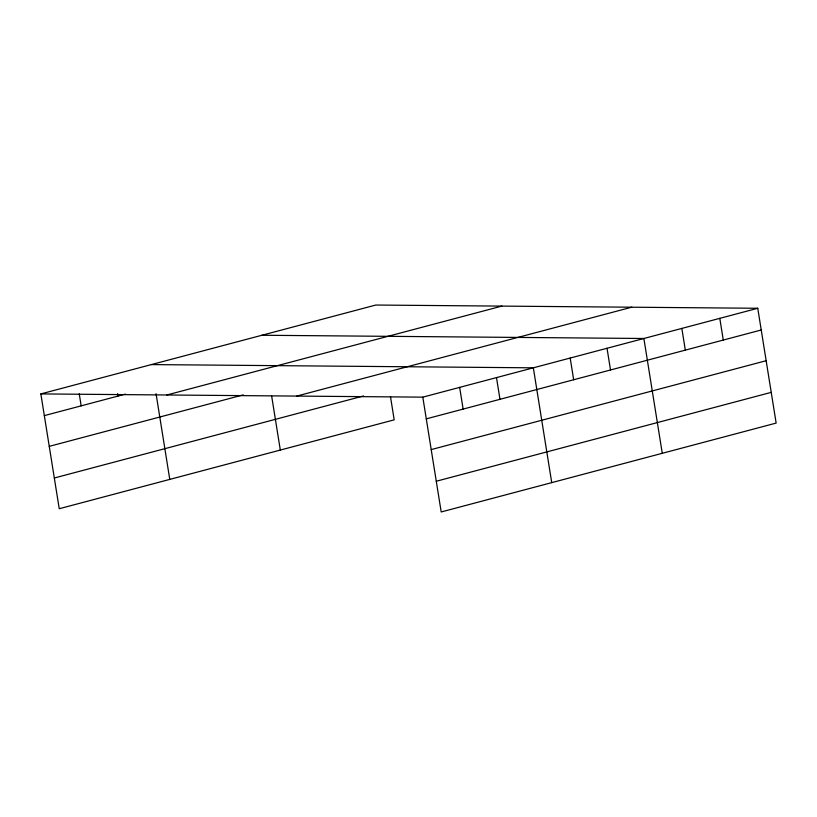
<?xml version="1.0" encoding="UTF-8"?>
<svg xmlns="http://www.w3.org/2000/svg" width="817" height="817" viewBox="0 0 817 817"><rect width="100%" height="100%" fill="white"/><g stroke="black" fill="none" stroke-linecap="round" stroke-linejoin="round"><path stroke-width="1.23" d="M40.85 393.917L375.8 305.037L757.757 308.275L776.15 423.083L441.2 511.963L422.808 397.154L40.85 393.917L59.243 508.725L394.192 419.846L390.455 396.5M44.332 415.628L125.389 394.121M166.893 394.979L501.852 306.099M49.245 446.358L243.303 394.866M296.765 396.082L631.715 307.202M54.32 478.006L363.555 395.949M422.808 397.154L757.757 308.275M426.28 418.866L761.24 329.986M431.202 449.595L766.162 360.716M436.278 481.244L771.228 392.364M261.92 335.256L643.878 338.493L662.27 453.302M151.38 364.586L533.338 367.824L551.73 482.633M719.797 318.344L723.28 340.066M681.838 328.414L685.32 350.136M607.031 348.267L610.513 369.989M570.184 358.04L573.667 379.762M496.491 377.597L499.973 399.319M459.654 387.37L463.127 409.092M271.683 396.214L280.313 450.065M156.047 393.671L169.773 479.395M117.628 393.661L118.016 396.082M79.239 393.784L81.169 405.855"/></g></svg>
